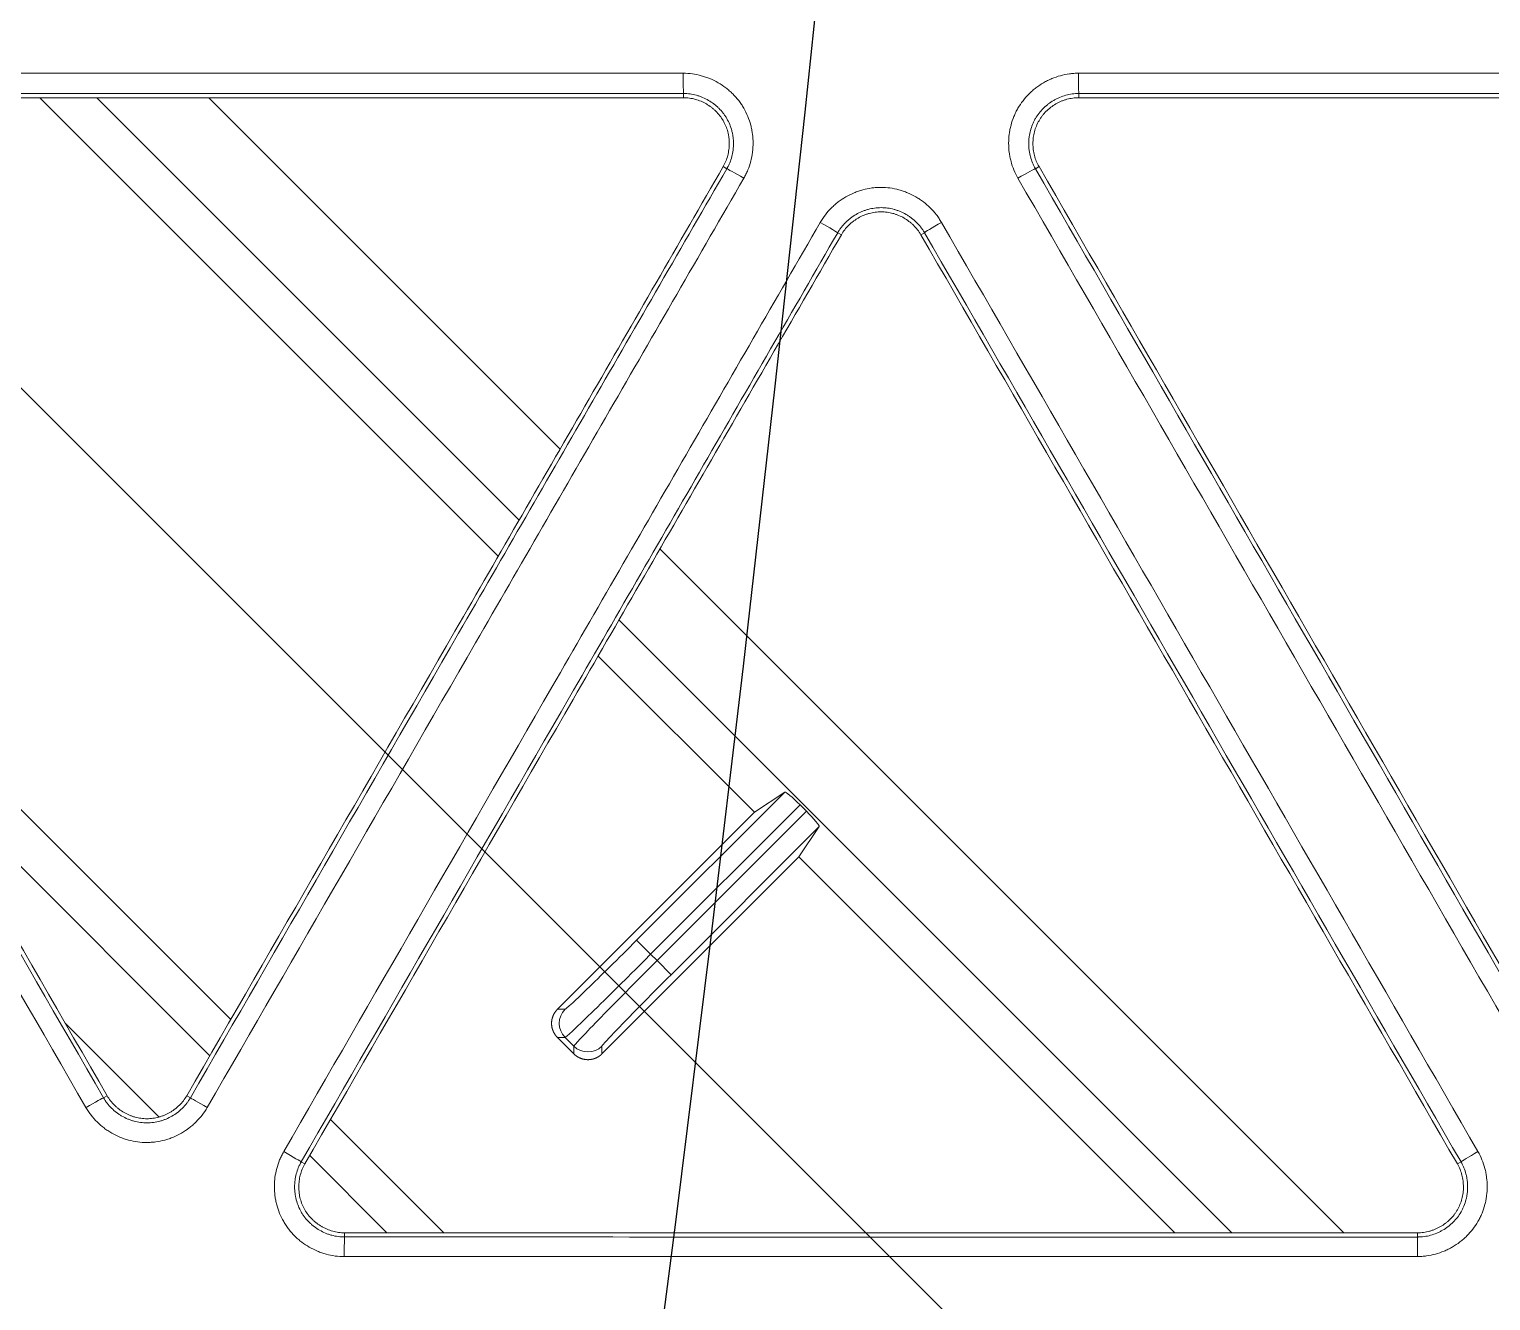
# Model space of a CAD drawing. Header units: inches. Extents: x 405346 to 489838, y -25612 to 14934.
# Drawn here: x 462651.94 to 462686.77, y 4442.66 to 4472.97 of the extents above; entities that cross this region are included whole.
import ezdxf

# ---------------------------------------------------------------- set-up
doc = ezdxf.new("R2010")
doc.units = ezdxf.units.IN
doc.header["$LTSCALE"] = 200
doc.header["$MEASUREMENT"] = 0
doc.linetypes.add('DH-HID2', pattern=[1.2, 0.8, -0.4])
doc.layers.add('FU-FURM', color=251, linetype='DH-HID2')
doc.layers.add('SS-EQ', color=2, linetype='Continuous', lineweight=20)

# ---------------------------------------------------------------- blocks, each defined once
blk = doc.blocks.new('FLLLL')
at = {"layer": 'FU-FURM'}
blk.add_arc((461394.824, 4015.047), 1330.569, 350.781096, 9.076777, dxfattribs=at)
blk = doc.blocks.new('4way무풍')
at = {"layer": 'SS-EQ'}
for p, q in [((339.635, -339.635), (-339.635, 339.635)), ((-142.544, 149.915), (-131.614, 138.985)), ((-141.185, 149.913), (-131.119, 139.847)), ((-130.14, 141.539), (-138.515, 149.913)), ((-127.2, 149.915), (-127.2, 150.014)), ((-117.778, 150.014), (-117.778, 149.915)), ((-126.165, 148.223), (-126.252, 148.273)), ((-118.725, 148.273), (-118.812, 148.223)), ((-123.436, 146.648), (-123.523, 146.697)), ((-121.454, 146.697), (-121.541, 146.648)), ((-111.459, 122.858), (-127.762, 139.16)), ((-137.991, 127.939), (-147.434, 137.381)), ((-128.738, 137.467), (-114.13, 122.858)), ((-129.235, 136.607), (-125.509, 132.881)), ((-138.489, 127.08), (-145.581, 134.172)), ((-128.317, 129.832), (-124.784, 133.364)), ((-124.784, 133.364), (-125.509, 132.881)), ((-125.509, 132.881), (-130.204, 128.186)), ((-124.421, 133.058), (-127.982, 129.497)), ((-127.83, 129.346), (-124.269, 132.907)), ((-124.269, 132.907), (-124.421, 133.058)), ((-123.963, 132.543), (-127.495, 129.011)), ((-124.447, 131.818), (-123.963, 132.543)), ((-129.142, 127.123), (-124.447, 131.818)), ((-124.447, 131.818), (-115.486, 122.857)), ((-128.317, 129.832), (-127.982, 129.497)), ((-127.982, 129.497), (-127.83, 129.346)), ((-127.83, 129.346), (-127.495, 129.011)), ((-141.933, 127.854), (-139.703, 125.623)), ((-130.204, 128.186), (-130.02, 128.186)), ((-130.204, 127.516), (-129.812, 127.123)), ((-130.02, 127.516), (-130.204, 127.516)), ((-129.812, 127.307), (-130.02, 127.516)), ((-129.812, 127.123), (-129.812, 127.307)), ((-129.142, 127.307), (-129.142, 127.123)), ((-141.021, 126.075), (-140.935, 126.125)), ((-139.039, 126.125), (-138.952, 126.075)), ((-132.909, 122.857), (-135.61, 125.558)), ((-136.31, 124.549), (-136.224, 124.499)), ((-134.267, 122.858), (-136.108, 124.699)), ((-108.754, 124.499), (-108.667, 124.549)), ((-135.276, 122.858), (-135.276, 122.758)), ((-109.701, 122.757), (-109.701, 122.858))]:
    blk.add_line(p, q, dxfattribs=at)
for centre, major_axis, ratio, start_param, end_param in [((-127.199, 150.488), (0, 0.474), 0.012379, 1.55053, 3.106471), ((-117.777, 150.488), (0, 0.474), 0.010977, 1.549208, 3.106665), ((-125.755, 147.986), (-0.41, 0.237), 0.011014, 4.733191, 6.248277), ((-119.222, 147.986), (0.41, 0.237), 0.02383, 0.034917, 1.570271), ((-123.933, 146.934), (-0.41, 0.237), 0.011124, 3.176501, 4.733087), ((-121.044, 146.934), (0.41, 0.237), 0.023619, 1.570895, 3.106676), ((-124.45, 133.029), (-0.335, 0.335), 0.087489, 4.712389, 6.265732), ((-124.298, 132.877), (-0.335, 0.335), 0.087489, 3.159046, 4.712389), ((-129.685, 127.851), (0, -0.474), 0.999695, 3.927143, 5.497635), ((-129.477, 127.642), (-0.474, 0), 0.999695, 0.78555, 2.356042), ((-141.431, 125.838), (0.41, 0.237), 0.020966, 0.034914, 1.580088), ((-138.542, 125.838), (-0.41, 0.237), 0.00307, 4.73491, 6.248279), ((-136.72, 124.786), (0.41, -0.237), 0.003238, 0.034907, 1.593182), ((-108.257, 124.786), (0.41, 0.237), 0.021921, 1.573073, 3.106678), ((-135.276, 122.284), (0, 0.474), 0.017843, 0.034912, 1.557015), ((-109.701, 122.284), (0, 0.474), 0.013467, 0.03491, 1.55356)]:
    blk.add_ellipse(centre, major_axis=major_axis, ratio=ratio, start_param=start_param, end_param=end_param, dxfattribs=at)
for points, knots in [([(-346.359, 0), (-346.359, 27.812), (-346.359, 55.623), (-346.359, 97.341), (-346.359, 111.247), (-346.359, 139.059), (-346.359, 152.964), (-346.359, 180.776), (-346.359, 194.682), (-346.359, 222.494), (-346.359, 236.4), (-346.358, 257.259), (-346.358, 264.212), (-346.359, 272.903), (-346.359, 274.641), (-346.359, 277.248), (-346.359, 278.117), (-346.358, 279.856), (-346.358, 280.725), (-346.358, 282.028), (-346.358, 282.463), (-346.358, 283.332), (-346.359, 283.767), (-346.359, 284.419), (-346.359, 284.636), (-346.359, 285.07), (-346.358, 285.288), (-346.355, 285.722), (-346.353, 285.939), (-346.345, 286.374), (-346.34, 286.591), (-346.322, 287.243), (-346.305, 287.677), (-346.262, 288.546), (-346.235, 288.98), (-346.174, 289.848), (-346.138, 290.283), (-346.078, 290.934), (-346.057, 291.151), (-346.012, 291.584), (-345.894, 292.666), (-345.748, 293.74), (-345.479, 295.449), (-345.327, 296.299), (-344.817, 298.834), (-344.407, 300.504), (-343.687, 302.982), (-343.172, 304.624), (-342.294, 307.059), (-341.638, 308.662), (-341.119, 309.858), (-340.941, 310.255), (-340.713, 310.75), (-340.668, 310.849), (-340.576, 311.047), (-340.437, 311.342), (-339.919, 312.422), (-339.029, 314.158), (-338.177, 315.659), (-336.854, 317.88), (-335.912, 319.32), (-334.41, 321.417), (-333.378, 322.795), (-331.741, 324.8), (-330.589, 326.095), (-329.702, 327.05), (-329.403, 327.366), (-329.023, 327.757), (-328.947, 327.835), (-328.795, 327.991), (-328.566, 328.224), (-327.719, 329.07), (-326.303, 330.411), (-324.35, 332.11), (-322.332, 333.721), (-320.944, 334.737), (-319.535, 335.723), (-318.819, 336.202), (-317.367, 337.129), (-315.893, 338.027), (-314.376, 338.866), (-313.222, 339.472), (-312.835, 339.671), (-312.249, 339.962), (-312.054, 340.059), (-311.662, 340.249), (-309.896, 341.094), (-308.103, 341.848), (-305.68, 342.749), (-304.055, 343.315), (-302.408, 343.812), (-299.923, 344.505), (-298.245, 344.898), (-295.697, 345.381), (-294.842, 345.525), (-293.766, 345.682), (-293.551, 345.712), (-293.119, 345.77), (-292.903, 345.798), (-292.254, 345.879), (-291.821, 345.928), (-290.523, 346.062), (-289.657, 346.132), (-288.357, 346.21), (-287.924, 346.231), (-287.057, 346.265), (-286.624, 346.277), (-285.974, 346.288), (-285.757, 346.29), (-285.323, 346.293), (-285.107, 346.293), (-284.673, 346.294), (-284.456, 346.293), (-284.023, 346.293), (-283.806, 346.293), (-283.155, 346.292), (-282.722, 346.292), (-281.855, 346.292), (-281.421, 346.292), (-280.12, 346.293), (-279.253, 346.293), (-277.519, 346.294), (-276.652, 346.294), (-274.05, 346.294), (-272.316, 346.294), (-267.113, 346.293), (-263.645, 346.293), (-256.707, 346.293), (-253.239, 346.293), (-242.833, 346.293), (-235.896, 346.294), (-222.022, 346.294), (-215.084, 346.294), (-194.273, 346.294), (-180.398, 346.294), (-152.65, 346.294), (-138.775, 346.294), (-111.027, 346.294), (-97.152, 346.294), (-69.403, 346.294), (-55.529, 346.294), (-34.718, 346.294), (-27.78, 346.294), (-13.906, 346.294), (-6.969, 346.294), (-0.032, 346.294)], [0, 0, 0, 0, 0.125, 0.125, 0.1875, 0.1875, 0.25, 0.25, 0.3125, 0.3125, 0.375, 0.375, 0.40625, 0.40625, 0.414063, 0.414063, 0.417969, 0.417969, 0.421875, 0.421875, 0.423828, 0.423828, 0.425781, 0.425781, 0.426758, 0.426758, 0.427734, 0.427734, 0.428711, 0.428711, 0.429688, 0.429688, 0.431641, 0.431641, 0.433594, 0.433594, 0.435547, 0.435547, 0.436523, 0.436523, 0.4375, 0.441406, 0.441406, 0.445313, 0.445313, 0.453125, 0.453125, 0.457031, 0.460938, 0.464844, 0.464844, 0.466797, 0.466797, 0.467285, 0.467285, 0.467773, 0.46875, 0.472656, 0.476563, 0.476563, 0.484375, 0.484375, 0.488281, 0.492188, 0.496094, 0.496094, 0.498047, 0.498047, 0.498535, 0.498535, 0.499023, 0.5, 0.503906, 0.507813, 0.511719, 0.515625, 0.515625, 0.519531, 0.519531, 0.523438, 0.527344, 0.527344, 0.529297, 0.529297, 0.530273, 0.530273, 0.53125, 0.539063, 0.539063, 0.542969, 0.546875, 0.546875, 0.554688, 0.554688, 0.558594, 0.558594, 0.55957, 0.55957, 0.560547, 0.560547, 0.5625, 0.5625, 0.566406, 0.566406, 0.568359, 0.568359, 0.570313, 0.570313, 0.571289, 0.571289, 0.572266, 0.572266, 0.573242, 0.573242, 0.574219, 0.574219, 0.576172, 0.576172, 0.578125, 0.578125, 0.582031, 0.582031, 0.585938, 0.585938, 0.59375, 0.59375, 0.609375, 0.609375, 0.625, 0.625, 0.65625, 0.65625, 0.6875, 0.6875, 0.75, 0.75, 0.8125, 0.8125, 0.875, 0.875, 0.9375, 0.9375, 0.96875, 0.96875, 1, 1, 1, 1]), ([(-0.032, 345.099), (-6.961, 345.099), (-13.891, 345.099), (-27.749, 345.099), (-34.679, 345.098), (-55.467, 345.098), (-69.326, 345.098), (-97.044, 345.097), (-110.903, 345.097), (-138.621, 345.096), (-152.479, 345.095), (-180.197, 345.093), (-194.056, 345.092), (-214.845, 345.089), (-221.774, 345.088), (-235.633, 345.086), (-242.562, 345.085), (-256.421, 345.082), (-263.351, 345.08), (-272.012, 345.079), (-273.745, 345.079), (-276.343, 345.078), (-277.21, 345.078), (-278.942, 345.077), (-279.808, 345.077), (-281.107, 345.076), (-281.54, 345.076), (-282.407, 345.076), (-282.84, 345.076), (-283.706, 345.075), (-284.139, 345.075), (-284.789, 345.074), (-285.005, 345.073), (-285.438, 345.071), (-285.655, 345.069), (-286.304, 345.059), (-286.737, 345.048), (-287.602, 345.017), (-288.034, 344.996), (-289.33, 344.921), (-290.194, 344.852), (-291.488, 344.721), (-291.92, 344.673), (-292.566, 344.593), (-292.782, 344.565), (-293.212, 344.507), (-294.286, 344.357), (-295.351, 344.179), (-297.891, 343.698), (-299.563, 343.307), (-302.038, 342.614), (-303.678, 342.117), (-305.297, 341.55), (-307.709, 340.648), (-309.296, 339.975), (-311.056, 339.137), (-311.349, 338.996), (-311.641, 338.852), (-311.836, 338.756), (-311.933, 338.707), (-312.418, 338.463), (-312.803, 338.264), (-313.95, 337.656), (-314.704, 337.235), (-316.19, 336.364), (-316.921, 335.913), (-318.363, 334.982), (-319.073, 334.501), (-320.472, 333.511), (-321.848, 332.49), (-323.849, 330.871), (-325.784, 329.163), (-327.03, 327.964), (-327.795, 327.195), (-327.947, 327.04), (-328.25, 326.729), (-328.401, 326.572), (-328.849, 326.101), (-329.144, 325.784), (-330.019, 324.826), (-331.153, 323.527), (-332.763, 321.515), (-333.776, 320.132), (-334.759, 318.728), (-335.235, 318.015), (-336.157, 316.57), (-336.603, 315.837), (-337.465, 314.349), (-338.296, 312.841), (-339.065, 311.29), (-339.481, 310.406), (-339.527, 310.307), (-339.618, 310.11), (-339.754, 309.814), (-340.065, 309.122), (-340.322, 308.526), (-340.821, 307.33), (-341.451, 305.726), (-342.288, 303.29), (-342.776, 301.647), (-343.454, 299.168), (-343.836, 297.496), (-344.302, 294.959), (-344.439, 294.108), (-344.619, 292.825), (-344.701, 292.181), (-344.786, 291.427), (-344.82, 291.103), (-344.842, 290.887), (-344.852, 290.779), (-344.946, 289.806), (-345.01, 288.941), (-345.078, 287.644), (-345.096, 287.211), (-345.116, 286.563), (-345.122, 286.346), (-345.13, 285.914), (-345.133, 285.698), (-345.138, 285.265), (-345.139, 285.049), (-345.14, 284.616), (-345.14, 284.4), (-345.141, 283.751), (-345.141, 283.319), (-345.141, 282.67), (-345.141, 282.453), (-345.141, 282.021), (-345.141, 281.805), (-345.142, 281.156), (-345.142, 280.723), (-345.142, 279.426), (-345.143, 278.561), (-345.144, 276.83), (-345.144, 275.965), (-345.145, 273.37), (-345.145, 271.64), (-345.146, 262.989), (-345.147, 256.068), (-345.152, 235.306), (-345.154, 221.464), (-345.157, 193.781), (-345.158, 179.94), (-345.16, 152.257), (-345.161, 138.415), (-345.162, 110.732), (-345.163, 69.207), (-345.164, 27.683), (-345.164, 0)], [0, 0, 0, 0, 0.03125, 0.03125, 0.0625, 0.0625, 0.125, 0.125, 0.1875, 0.1875, 0.25, 0.25, 0.3125, 0.3125, 0.34375, 0.34375, 0.375, 0.375, 0.40625, 0.40625, 0.414063, 0.414063, 0.417969, 0.417969, 0.421875, 0.421875, 0.423828, 0.423828, 0.425781, 0.425781, 0.427734, 0.427734, 0.428711, 0.428711, 0.429688, 0.429688, 0.431641, 0.431641, 0.433594, 0.433594, 0.4375, 0.4375, 0.439453, 0.439453, 0.44043, 0.44043, 0.441406, 0.445313, 0.445313, 0.453125, 0.453125, 0.457031, 0.460938, 0.460938, 0.46875, 0.46875, 0.469727, 0.470215, 0.470215, 0.470703, 0.470703, 0.472656, 0.472656, 0.476563, 0.476563, 0.480469, 0.480469, 0.484375, 0.484375, 0.488281, 0.492188, 0.496094, 0.5, 0.5, 0.500977, 0.500977, 0.501953, 0.501953, 0.503906, 0.503906, 0.507813, 0.511719, 0.515625, 0.515625, 0.519531, 0.519531, 0.523438, 0.523438, 0.527344, 0.53125, 0.53125, 0.531738, 0.531738, 0.532227, 0.533203, 0.535156, 0.535156, 0.539063, 0.542969, 0.546875, 0.546875, 0.554688, 0.554688, 0.558594, 0.558594, 0.560547, 0.561523, 0.562012, 0.562012, 0.5625, 0.5625, 0.566406, 0.566406, 0.568359, 0.568359, 0.569336, 0.569336, 0.570313, 0.570313, 0.571289, 0.571289, 0.572266, 0.572266, 0.574219, 0.574219, 0.575195, 0.575195, 0.576172, 0.576172, 0.578125, 0.578125, 0.582031, 0.582031, 0.585938, 0.585938, 0.59375, 0.59375, 0.625, 0.625, 0.6875, 0.6875, 0.75, 0.75, 0.8125, 0.8125, 0.875, 1, 1, 1, 1]), ([(-152.782, 150.496), (-148.52, 150.496), (-144.257, 150.496), (-135.731, 150.497), (-131.468, 150.497), (-127.205, 150.497)], [0, 0, 0, 0, 0.5, 0.5, 1, 1, 1, 1]), ([(-127.205, 150.497), (-127.132, 150.497), (-127.059, 150.492), (-126.916, 150.473), (-126.845, 150.459), (-126.74, 150.43), (-126.705, 150.419), (-126.653, 150.401), (-126.636, 150.395), (-126.601, 150.382), (-126.584, 150.376), (-126.5, 150.34), (-126.371, 150.276), (-126.25, 150.196), (-126.177, 150.14), (-126.162, 150.129), (-126.134, 150.106), (-126.092, 150.07), (-126.052, 150.033), (-125.975, 149.957), (-125.927, 149.903), (-125.861, 149.817), (-125.839, 149.787), (-125.799, 149.726), (-125.779, 149.695), (-125.724, 149.6), (-125.661, 149.47), (-125.615, 149.333), (-125.591, 149.245), (-125.587, 149.227), (-125.579, 149.191), (-125.575, 149.173), (-125.565, 149.119), (-125.559, 149.083), (-125.545, 148.975), (-125.54, 148.903), (-125.54, 148.794), (-125.542, 148.74), (-125.546, 148.685), (-125.55, 148.649), (-125.552, 148.63), (-125.563, 148.54), (-125.591, 148.397), (-125.637, 148.26), (-125.678, 148.159), (-125.693, 148.126), (-125.725, 148.06), (-125.743, 148.027), (-125.761, 147.995)], [0, 0, 0, 0, 0.0625, 0.0625, 0.125, 0.125, 0.15625, 0.15625, 0.171875, 0.171875, 0.1875, 0.1875, 0.25, 0.3125, 0.3125, 0.328125, 0.328125, 0.34375, 0.375, 0.375, 0.4375, 0.4375, 0.46875, 0.46875, 0.5, 0.5, 0.5625, 0.625, 0.625, 0.640625, 0.640625, 0.65625, 0.65625, 0.6875, 0.6875, 0.75, 0.75, 0.78125, 0.796875, 0.796875, 0.8125, 0.8125, 0.875, 0.9375, 0.9375, 0.96875, 0.96875, 1, 1, 1, 1]), ([(-119.227, 147.996), (-119.264, 148.06), (-119.296, 148.125), (-119.351, 148.259), (-119.374, 148.327), (-119.402, 148.433), (-119.41, 148.468), (-119.42, 148.522), (-119.424, 148.54), (-119.429, 148.576), (-119.432, 148.594), (-119.444, 148.685), (-119.453, 148.829), (-119.444, 148.974), (-119.432, 149.065), (-119.429, 149.083), (-119.424, 149.119), (-119.42, 149.137), (-119.41, 149.191), (-119.402, 149.226), (-119.374, 149.331), (-119.351, 149.4), (-119.31, 149.501), (-119.295, 149.534), (-119.263, 149.599), (-119.246, 149.632), (-119.191, 149.727), (-119.11, 149.847), (-119.014, 149.956), (-118.949, 150.02), (-118.936, 150.033), (-118.909, 150.058), (-118.896, 150.07), (-118.854, 150.106), (-118.826, 150.129), (-118.739, 150.195), (-118.679, 150.235), (-118.585, 150.29), (-118.537, 150.316), (-118.487, 150.339), (-118.454, 150.354), (-118.437, 150.362), (-118.353, 150.397), (-118.215, 150.444), (-118.074, 150.473), (-117.966, 150.488), (-117.929, 150.492), (-117.856, 150.497), (-117.819, 150.498), (-117.783, 150.498)], [0, 0, 0, 0, 0.0625, 0.0625, 0.125, 0.125, 0.15625, 0.15625, 0.171875, 0.171875, 0.1875, 0.1875, 0.25, 0.3125, 0.3125, 0.328125, 0.328125, 0.34375, 0.34375, 0.375, 0.375, 0.4375, 0.4375, 0.46875, 0.46875, 0.5, 0.5, 0.5625, 0.625, 0.625, 0.640625, 0.640625, 0.65625, 0.65625, 0.6875, 0.6875, 0.75, 0.75, 0.78125, 0.796875, 0.796875, 0.8125, 0.8125, 0.875, 0.9375, 0.9375, 0.96875, 0.96875, 1, 1, 1, 1]), ([(-127.2, 149.915), (-131.462, 149.915), (-135.725, 149.915), (-144.25, 149.915), (-148.512, 149.915), (-152.774, 149.915)], [0, 0, 0, 0, 0.5, 0.5, 1, 1, 1, 1]), ([(-126.165, 148.223), (-126.163, 148.226), (-126.162, 148.229), (-126.159, 148.234), (-126.154, 148.243), (-126.149, 148.252), (-126.14, 148.269), (-126.134, 148.281), (-126.117, 148.316), (-126.106, 148.34), (-126.076, 148.412), (-126.044, 148.511), (-126.024, 148.613), (-126.016, 148.678), (-126.015, 148.691), (-126.012, 148.717), (-126.011, 148.73), (-126.009, 148.769), (-126.008, 148.795), (-126.008, 148.873), (-126.011, 148.925), (-126.021, 149.002), (-126.025, 149.028), (-126.035, 149.079), (-126.041, 149.105), (-126.061, 149.18), (-126.077, 149.23), (-126.116, 149.325), (-126.139, 149.372), (-126.178, 149.44), (-126.192, 149.462), (-126.222, 149.506), (-126.237, 149.527), (-126.285, 149.588), (-126.319, 149.627), (-126.374, 149.682), (-126.403, 149.708), (-126.433, 149.733), (-126.453, 149.75), (-126.464, 149.758), (-126.516, 149.798), (-126.602, 149.855), (-126.695, 149.901), (-126.767, 149.932), (-126.792, 149.941), (-126.841, 149.958), (-126.866, 149.966), (-126.942, 149.986), (-126.992, 149.997), (-127.069, 150.007), (-127.108, 150.011), (-127.154, 150.013), (-127.177, 150.014), (-127.186, 150.014), (-127.193, 150.014), (-127.196, 150.014), (-127.2, 150.014)], [0, 0, 0, 0, 0.003906, 0.003906, 0.007813, 0.015625, 0.015625, 0.03125, 0.03125, 0.0625, 0.0625, 0.125, 0.1875, 0.1875, 0.203125, 0.203125, 0.21875, 0.21875, 0.25, 0.25, 0.3125, 0.3125, 0.34375, 0.34375, 0.375, 0.375, 0.4375, 0.4375, 0.5, 0.5, 0.53125, 0.53125, 0.5625, 0.5625, 0.625, 0.625, 0.65625, 0.671875, 0.671875, 0.6875, 0.6875, 0.75, 0.8125, 0.8125, 0.84375, 0.84375, 0.875, 0.875, 0.9375, 0.9375, 0.96875, 0.984375, 0.992187, 0.996094, 0.996094, 1, 1, 1, 1]), ([(-127.2, 149.915), (-127.152, 149.915), (-127.103, 149.911), (-127.009, 149.898), (-126.916, 149.879), (-126.826, 149.848), (-126.77, 149.825), (-126.759, 149.82), (-126.738, 149.81), (-126.705, 149.795), (-126.674, 149.778), (-126.612, 149.742), (-126.572, 149.716), (-126.515, 149.672), (-126.497, 149.657), (-126.461, 149.626), (-126.443, 149.61), (-126.392, 149.559), (-126.329, 149.488), (-126.276, 149.409), (-126.24, 149.347), (-126.229, 149.325), (-126.208, 149.282), (-126.198, 149.261), (-126.171, 149.195), (-126.156, 149.15), (-126.138, 149.081), (-126.13, 149.046), (-126.124, 149.01), (-126.12, 148.987), (-126.118, 148.975), (-126.111, 148.915), (-126.105, 148.82), (-126.111, 148.725), (-126.12, 148.654), (-126.124, 148.63), (-126.133, 148.583), (-126.138, 148.56), (-126.156, 148.491), (-126.171, 148.446), (-126.207, 148.358), (-126.228, 148.315), (-126.252, 148.273)], [0, 0, 0, 0, 0.0625, 0.0625, 0.125, 0.1875, 0.1875, 0.203125, 0.203125, 0.21875, 0.25, 0.25, 0.3125, 0.3125, 0.34375, 0.34375, 0.375, 0.375, 0.4375, 0.5, 0.5, 0.53125, 0.53125, 0.5625, 0.5625, 0.625, 0.625, 0.65625, 0.671875, 0.671875, 0.6875, 0.6875, 0.75, 0.8125, 0.8125, 0.84375, 0.84375, 0.875, 0.875, 0.9375, 0.9375, 1, 1, 1, 1]), ([(-117.778, 150.014), (-117.781, 150.014), (-117.784, 150.014), (-117.791, 150.014), (-117.801, 150.014), (-117.81, 150.014), (-117.83, 150.013), (-117.843, 150.012), (-117.883, 150.01), (-117.909, 150.007), (-117.986, 149.996), (-118.087, 149.975), (-118.186, 149.941), (-118.246, 149.916), (-118.258, 149.911), (-118.282, 149.9), (-118.317, 149.883), (-118.352, 149.864), (-118.419, 149.825), (-118.462, 149.797), (-118.524, 149.749), (-118.544, 149.733), (-118.584, 149.699), (-118.603, 149.681), (-118.659, 149.626), (-118.693, 149.587), (-118.757, 149.505), (-118.786, 149.462), (-118.825, 149.394), (-118.837, 149.371), (-118.86, 149.324), (-118.871, 149.3), (-118.9, 149.228), (-118.917, 149.179), (-118.936, 149.104), (-118.945, 149.066), (-118.952, 149.027), (-118.956, 149.001), (-118.958, 148.988), (-118.966, 148.923), (-118.973, 148.82), (-118.966, 148.716), (-118.956, 148.639), (-118.952, 148.613), (-118.942, 148.561), (-118.936, 148.536), (-118.917, 148.46), (-118.9, 148.411), (-118.871, 148.339), (-118.855, 148.304), (-118.834, 148.263), (-118.823, 148.243), (-118.818, 148.235), (-118.815, 148.229), (-118.813, 148.226), (-118.812, 148.223)], [0, 0, 0, 0, 0.003906, 0.003906, 0.007813, 0.015625, 0.015625, 0.03125, 0.03125, 0.0625, 0.0625, 0.125, 0.1875, 0.1875, 0.203125, 0.203125, 0.21875, 0.25, 0.25, 0.3125, 0.3125, 0.34375, 0.34375, 0.375, 0.375, 0.4375, 0.4375, 0.5, 0.5, 0.53125, 0.53125, 0.5625, 0.5625, 0.625, 0.625, 0.65625, 0.671875, 0.671875, 0.6875, 0.6875, 0.75, 0.8125, 0.8125, 0.84375, 0.84375, 0.875, 0.875, 0.9375, 0.9375, 0.96875, 0.984375, 0.992187, 0.996094, 0.996094, 1, 1, 1, 1]), ([(-118.725, 148.273), (-118.75, 148.315), (-118.771, 148.358), (-118.807, 148.447), (-118.837, 148.537), (-118.855, 148.63), (-118.864, 148.702), (-118.866, 148.725), (-118.869, 148.773), (-118.87, 148.797), (-118.87, 148.868), (-118.867, 148.916), (-118.858, 148.987), (-118.854, 149.01), (-118.845, 149.057), (-118.84, 149.081), (-118.821, 149.15), (-118.791, 149.24), (-118.749, 149.326), (-118.713, 149.388), (-118.701, 149.409), (-118.674, 149.448), (-118.66, 149.468), (-118.616, 149.524), (-118.585, 149.56), (-118.534, 149.61), (-118.508, 149.634), (-118.48, 149.657), (-118.462, 149.672), (-118.452, 149.68), (-118.404, 149.716), (-118.325, 149.769), (-118.24, 149.811), (-118.174, 149.839), (-118.151, 149.847), (-118.106, 149.863), (-118.083, 149.87), (-118.014, 149.889), (-117.968, 149.898), (-117.873, 149.911), (-117.826, 149.915), (-117.778, 149.915)], [0, 0, 0, 0, 0.0625, 0.0625, 0.125, 0.1875, 0.1875, 0.21875, 0.21875, 0.25, 0.25, 0.3125, 0.3125, 0.34375, 0.34375, 0.375, 0.375, 0.4375, 0.5, 0.5, 0.53125, 0.53125, 0.5625, 0.5625, 0.625, 0.625, 0.65625, 0.671875, 0.671875, 0.6875, 0.6875, 0.75, 0.8125, 0.8125, 0.84375, 0.84375, 0.875, 0.875, 0.9375, 0.9375, 1, 1, 1, 1]), ([(-139.039, 126.125), (-136.908, 129.816), (-134.777, 133.508), (-131.58, 139.045), (-130.514, 140.891), (-128.383, 144.582), (-127.318, 146.428), (-126.252, 148.273)], [0, 0, 0, 0, 0.5, 0.5, 0.75, 0.75, 1, 1, 1, 1]), ([(-138.952, 126.075), (-136.821, 129.766), (-134.69, 133.458), (-131.493, 138.995), (-130.427, 140.84), (-128.296, 144.532), (-127.231, 146.377), (-126.165, 148.223)], [0, 0, 0, 0, 0.5, 0.5, 0.75, 0.75, 1, 1, 1, 1]), ([(-125.761, 147.995), (-126.827, 146.15), (-127.893, 144.304), (-130.024, 140.612), (-131.09, 138.766), (-134.287, 133.228), (-136.419, 129.536), (-138.551, 125.844)], [0, 0, 0, 0, 0.25, 0.25, 0.5, 0.5, 1, 1, 1, 1]), ([(-123.939, 146.943), (-123.902, 147.007), (-123.861, 147.067), (-123.773, 147.182), (-123.725, 147.236), (-123.648, 147.313), (-123.621, 147.338), (-123.579, 147.374), (-123.565, 147.386), (-123.537, 147.409), (-123.523, 147.42), (-123.45, 147.475), (-123.33, 147.556), (-123.199, 147.62), (-123.115, 147.656), (-123.098, 147.662), (-123.064, 147.675), (-123.047, 147.682), (-122.995, 147.699), (-122.96, 147.71), (-122.855, 147.738), (-122.784, 147.753), (-122.677, 147.768), (-122.64, 147.771), (-122.568, 147.776), (-122.531, 147.777), (-122.421, 147.777), (-122.277, 147.768), (-122.134, 147.739), (-122.047, 147.715), (-122.029, 147.71), (-121.994, 147.699), (-121.976, 147.693), (-121.925, 147.676), (-121.891, 147.663), (-121.79, 147.621), (-121.725, 147.588), (-121.631, 147.534), (-121.585, 147.505), (-121.539, 147.474), (-121.51, 147.453), (-121.495, 147.442), (-121.422, 147.387), (-121.313, 147.291), (-121.217, 147.183), (-121.15, 147.097), (-121.128, 147.067), (-121.088, 147.007), (-121.068, 146.975), (-121.05, 146.944)], [0, 0, 0, 0, 0.0625, 0.0625, 0.125, 0.125, 0.15625, 0.15625, 0.171875, 0.171875, 0.1875, 0.1875, 0.25, 0.3125, 0.3125, 0.328125, 0.328125, 0.34375, 0.34375, 0.375, 0.375, 0.4375, 0.4375, 0.46875, 0.46875, 0.5, 0.5, 0.5625, 0.625, 0.625, 0.640625, 0.640625, 0.65625, 0.65625, 0.6875, 0.6875, 0.75, 0.75, 0.78125, 0.796875, 0.796875, 0.8125, 0.8125, 0.875, 0.9375, 0.9375, 0.96875, 0.96875, 1, 1, 1, 1]), ([(-121.454, 146.697), (-121.456, 146.7), (-121.458, 146.703), (-121.461, 146.709), (-121.466, 146.717), (-121.471, 146.726), (-121.482, 146.742), (-121.489, 146.753), (-121.511, 146.786), (-121.526, 146.807), (-121.574, 146.869), (-121.643, 146.946), (-121.721, 147.014), (-121.773, 147.054), (-121.784, 147.062), (-121.805, 147.077), (-121.838, 147.099), (-121.871, 147.119), (-121.938, 147.158), (-121.985, 147.181), (-122.057, 147.211), (-122.081, 147.221), (-122.13, 147.238), (-122.156, 147.246), (-122.231, 147.266), (-122.282, 147.277), (-122.384, 147.291), (-122.436, 147.294), (-122.515, 147.294), (-122.541, 147.293), (-122.593, 147.29), (-122.619, 147.287), (-122.696, 147.277), (-122.747, 147.266), (-122.822, 147.246), (-122.859, 147.234), (-122.896, 147.221), (-122.92, 147.211), (-122.933, 147.207), (-122.993, 147.181), (-123.086, 147.135), (-123.173, 147.078), (-123.235, 147.03), (-123.255, 147.014), (-123.295, 146.979), (-123.314, 146.962), (-123.369, 146.907), (-123.404, 146.868), (-123.451, 146.806), (-123.474, 146.775), (-123.499, 146.737), (-123.511, 146.717), (-123.516, 146.709), (-123.519, 146.703), (-123.521, 146.7), (-123.523, 146.697)], [0, 0, 0, 0, 0.003906, 0.003906, 0.007812, 0.015625, 0.015625, 0.03125, 0.03125, 0.0625, 0.0625, 0.125, 0.1875, 0.1875, 0.203125, 0.203125, 0.21875, 0.25, 0.25, 0.3125, 0.3125, 0.34375, 0.34375, 0.375, 0.375, 0.4375, 0.4375, 0.5, 0.5, 0.53125, 0.53125, 0.5625, 0.5625, 0.625, 0.625, 0.65625, 0.671875, 0.671875, 0.6875, 0.6875, 0.75, 0.8125, 0.8125, 0.84375, 0.84375, 0.875, 0.875, 0.9375, 0.9375, 0.96875, 0.984375, 0.992188, 0.996094, 0.996094, 1, 1, 1, 1]), ([(-123.436, 146.648), (-123.412, 146.689), (-123.385, 146.729), (-123.327, 146.805), (-123.264, 146.876), (-123.192, 146.938), (-123.144, 146.975), (-123.134, 146.982), (-123.115, 146.996), (-123.085, 147.016), (-123.055, 147.035), (-122.993, 147.07), (-122.95, 147.092), (-122.884, 147.119), (-122.862, 147.128), (-122.817, 147.143), (-122.794, 147.15), (-122.725, 147.169), (-122.631, 147.188), (-122.536, 147.195), (-122.465, 147.195), (-122.44, 147.194), (-122.393, 147.191), (-122.369, 147.188), (-122.298, 147.178), (-122.252, 147.169), (-122.183, 147.15), (-122.149, 147.139), (-122.115, 147.127), (-122.093, 147.119), (-122.082, 147.114), (-122.026, 147.091), (-121.941, 147.049), (-121.862, 146.996), (-121.805, 146.953), (-121.786, 146.937), (-121.75, 146.906), (-121.732, 146.89), (-121.681, 146.839), (-121.65, 146.804), (-121.592, 146.729), (-121.565, 146.689), (-121.541, 146.648)], [0, 0, 0, 0, 0.0625, 0.0625, 0.125, 0.1875, 0.1875, 0.203125, 0.203125, 0.21875, 0.25, 0.25, 0.3125, 0.3125, 0.34375, 0.34375, 0.375, 0.375, 0.4375, 0.5, 0.5, 0.53125, 0.53125, 0.5625, 0.5625, 0.625, 0.625, 0.65625, 0.671875, 0.671875, 0.6875, 0.6875, 0.75, 0.8125, 0.8125, 0.84375, 0.84375, 0.875, 0.875, 0.9375, 0.9375, 1, 1, 1, 1]), ([(-136.728, 124.792), (-134.597, 128.484), (-132.465, 132.176), (-129.268, 137.714), (-128.202, 139.56), (-126.07, 143.252), (-125.004, 145.098), (-123.939, 146.943)], [0, 0, 0, 0, 0.5, 0.5, 0.75, 0.75, 1, 1, 1, 1]), ([(-123.523, 146.697), (-124.588, 144.852), (-125.654, 143.006), (-127.785, 139.315), (-128.851, 137.469), (-132.047, 131.932), (-134.179, 128.24), (-136.31, 124.549)], [0, 0, 0, 0, 0.25, 0.25, 0.5, 0.5, 1, 1, 1, 1]), ([(-123.436, 146.648), (-124.502, 144.802), (-125.568, 142.956), (-127.699, 139.265), (-128.764, 137.419), (-131.961, 131.882), (-134.093, 128.191), (-136.224, 124.499)], [0, 0, 0, 0, 0.25, 0.25, 0.5, 0.5, 1, 1, 1, 1]), ([(-130.02, 128.186), (-130.013, 128.186), (-129.913, 128.271), (-129.529, 128.636), (-128.969, 129.183), (-128.533, 129.615), (-128.317, 129.832)], [0, 0, 0, 0, 0.250001, 0.500001, 0.750001, 1, 1, 1, 1]), ([(-130.02, 127.516), (-130.012, 127.516), (-129.893, 127.62), (-129.435, 128.06), (-128.764, 128.718), (-128.242, 129.237), (-127.982, 129.497)], [0, 0, 0, 0, 0.250001, 0.500001, 0.750001, 1, 1, 1, 1]), ([(-127.83, 129.346), (-128.09, 129.085), (-128.61, 128.563), (-129.267, 127.893), (-129.707, 127.434), (-129.811, 127.315), (-129.812, 127.307)], [0, 0, 0, 0, 0.249999, 0.499999, 0.749999, 1, 1, 1, 1]), ([(-127.495, 129.011), (-127.712, 128.794), (-128.144, 128.358), (-128.692, 127.799), (-129.056, 127.415), (-129.142, 127.314), (-129.142, 127.307)], [0, 0, 0, 0, 0.249999, 0.499999, 0.749999, 1, 1, 1, 1]), ([(-130.204, 128.186), (-130.206, 128.183), (-130.211, 128.179), (-130.218, 128.171), (-130.225, 128.164), (-130.231, 128.157), (-130.237, 128.149), (-130.244, 128.141), (-130.25, 128.133), (-130.255, 128.125), (-130.261, 128.117), (-130.267, 128.109), (-130.272, 128.1), (-130.277, 128.092), (-130.282, 128.083), (-130.287, 128.075), (-130.291, 128.066), (-130.296, 128.057), (-130.3, 128.048), (-130.304, 128.039), (-130.308, 128.03), (-130.311, 128.02), (-130.315, 128.011), (-130.318, 128.002), (-130.321, 127.992), (-130.324, 127.983), (-130.327, 127.973), (-130.329, 127.964), (-130.332, 127.954), (-130.334, 127.944), (-130.335, 127.935), (-130.337, 127.925), (-130.339, 127.915), (-130.34, 127.905), (-130.341, 127.895), (-130.342, 127.885), (-130.342, 127.875), (-130.343, 127.866), (-130.343, 127.856), (-130.343, 127.846), (-130.343, 127.836), (-130.342, 127.826), (-130.342, 127.816), (-130.341, 127.806), (-130.34, 127.796), (-130.339, 127.786), (-130.337, 127.777), (-130.335, 127.767), (-130.334, 127.757), (-130.332, 127.747), (-130.329, 127.738), (-130.327, 127.728), (-130.324, 127.719), (-130.321, 127.709), (-130.318, 127.7), (-130.315, 127.69), (-130.311, 127.681), (-130.308, 127.672), (-130.304, 127.663), (-130.3, 127.653), (-130.296, 127.644), (-130.291, 127.636), (-130.287, 127.627), (-130.282, 127.618), (-130.277, 127.61), (-130.272, 127.601), (-130.267, 127.593), (-130.261, 127.584), (-130.255, 127.576), (-130.25, 127.568), (-130.244, 127.56), (-130.237, 127.553), (-130.231, 127.545), (-130.225, 127.537), (-130.218, 127.53), (-130.211, 127.523), (-130.206, 127.518), (-130.204, 127.516)], [0, 0, 0, 0, 0.013334, 0.026668, 0.040002, 0.053336, 0.06667, 0.080003, 0.093337, 0.106671, 0.120004, 0.133338, 0.146671, 0.160004, 0.173337, 0.186671, 0.200004, 0.213337, 0.22667, 0.240003, 0.253336, 0.266668, 0.280001, 0.293334, 0.306667, 0.32, 0.333332, 0.346665, 0.359998, 0.37333, 0.386663, 0.399996, 0.413328, 0.426661, 0.439994, 0.453326, 0.466659, 0.479991, 0.493324, 0.506657, 0.519989, 0.533322, 0.546655, 0.559988, 0.57332, 0.586653, 0.599986, 0.613319, 0.626652, 0.639985, 0.653318, 0.666651, 0.679984, 0.693317, 0.70665, 0.719983, 0.733317, 0.74665, 0.759983, 0.773317, 0.78665, 0.799984, 0.813318, 0.826652, 0.839986, 0.85332, 0.866654, 0.879988, 0.893322, 0.906656, 0.919991, 0.933325, 0.94666, 0.959995, 0.97333, 0.986665, 1, 1, 1, 1]), ([(-129.812, 127.123), (-129.809, 127.121), (-129.805, 127.116), (-129.797, 127.109), (-129.79, 127.103), (-129.782, 127.096), (-129.775, 127.09), (-129.767, 127.084), (-129.759, 127.078), (-129.751, 127.072), (-129.743, 127.066), (-129.735, 127.061), (-129.726, 127.055), (-129.718, 127.05), (-129.709, 127.045), (-129.7, 127.041), (-129.692, 127.036), (-129.683, 127.032), (-129.674, 127.027), (-129.665, 127.023), (-129.656, 127.019), (-129.646, 127.016), (-129.637, 127.012), (-129.628, 127.009), (-129.618, 127.006), (-129.609, 127.003), (-129.599, 127), (-129.59, 126.998), (-129.58, 126.996), (-129.57, 126.994), (-129.56, 126.992), (-129.551, 126.99), (-129.541, 126.989), (-129.531, 126.987), (-129.521, 126.986), (-129.511, 126.986), (-129.501, 126.985), (-129.491, 126.985), (-129.482, 126.984), (-129.472, 126.984), (-129.462, 126.985), (-129.452, 126.985), (-129.442, 126.986), (-129.432, 126.986), (-129.422, 126.987), (-129.412, 126.989), (-129.402, 126.99), (-129.393, 126.992), (-129.383, 126.994), (-129.373, 126.996), (-129.364, 126.998), (-129.354, 127), (-129.344, 127.003), (-129.335, 127.006), (-129.325, 127.009), (-129.316, 127.012), (-129.307, 127.016), (-129.298, 127.019), (-129.288, 127.023), (-129.279, 127.027), (-129.27, 127.032), (-129.261, 127.036), (-129.253, 127.041), (-129.244, 127.045), (-129.235, 127.05), (-129.227, 127.055), (-129.219, 127.061), (-129.21, 127.066), (-129.202, 127.072), (-129.194, 127.078), (-129.186, 127.084), (-129.178, 127.09), (-129.171, 127.096), (-129.163, 127.103), (-129.156, 127.109), (-129.149, 127.116), (-129.144, 127.121), (-129.142, 127.123)], [0, 0, 0, 0, 0.013335, 0.02667, 0.040005, 0.05334, 0.066675, 0.080009, 0.093344, 0.106678, 0.120012, 0.133346, 0.14668, 0.160014, 0.173348, 0.186682, 0.200016, 0.21335, 0.226683, 0.240017, 0.25335, 0.266683, 0.280017, 0.29335, 0.306683, 0.320016, 0.333349, 0.346682, 0.360015, 0.373348, 0.386681, 0.400014, 0.413347, 0.42668, 0.440012, 0.453345, 0.466678, 0.480011, 0.493343, 0.506676, 0.520009, 0.533341, 0.546674, 0.560006, 0.573339, 0.586672, 0.600004, 0.613337, 0.62667, 0.640002, 0.653335, 0.666668, 0.68, 0.693333, 0.706666, 0.719999, 0.733332, 0.746664, 0.759997, 0.77333, 0.786663, 0.799996, 0.81333, 0.826663, 0.839996, 0.853329, 0.866663, 0.879996, 0.893329, 0.906663, 0.919997, 0.93333, 0.946664, 0.959998, 0.973332, 0.986666, 1, 1, 1, 1]), ([(-139.039, 126.125), (-139.063, 126.083), (-139.09, 126.043), (-139.149, 125.968), (-139.212, 125.897), (-139.284, 125.834), (-139.332, 125.798), (-139.341, 125.791), (-139.361, 125.777), (-139.39, 125.756), (-139.421, 125.738), (-139.483, 125.702), (-139.525, 125.681), (-139.591, 125.653), (-139.614, 125.645), (-139.659, 125.629), (-139.682, 125.622), (-139.751, 125.603), (-139.844, 125.584), (-139.939, 125.578), (-140.011, 125.578), (-140.035, 125.578), (-140.083, 125.582), (-140.107, 125.584), (-140.177, 125.594), (-140.224, 125.603), (-140.293, 125.622), (-140.327, 125.633), (-140.36, 125.645), (-140.383, 125.654), (-140.394, 125.658), (-140.449, 125.681), (-140.535, 125.724), (-140.614, 125.776), (-140.671, 125.82), (-140.69, 125.835), (-140.726, 125.866), (-140.743, 125.883), (-140.794, 125.933), (-140.826, 125.968), (-140.884, 126.043), (-140.911, 126.083), (-140.935, 126.125)], [0, 0, 0, 0, 0.0625, 0.0625, 0.125, 0.1875, 0.1875, 0.203125, 0.203125, 0.21875, 0.25, 0.25, 0.3125, 0.3125, 0.34375, 0.34375, 0.375, 0.375, 0.4375, 0.5, 0.5, 0.53125, 0.53125, 0.5625, 0.5625, 0.625, 0.625, 0.65625, 0.671875, 0.671875, 0.6875, 0.6875, 0.75, 0.8125, 0.8125, 0.84375, 0.84375, 0.875, 0.875, 0.9375, 0.9375, 1, 1, 1, 1]), ([(-138.551, 125.844), (-138.588, 125.781), (-138.628, 125.72), (-138.717, 125.606), (-138.765, 125.552), (-138.842, 125.475), (-138.869, 125.45), (-138.91, 125.414), (-138.924, 125.402), (-138.953, 125.379), (-138.967, 125.368), (-139.039, 125.312), (-139.16, 125.232), (-139.29, 125.167), (-139.375, 125.132), (-139.392, 125.125), (-139.426, 125.112), (-139.443, 125.106), (-139.495, 125.088), (-139.529, 125.078), (-139.634, 125.049), (-139.705, 125.035), (-139.813, 125.02), (-139.849, 125.017), (-139.922, 125.012), (-139.959, 125.01), (-140.068, 125.01), (-140.213, 125.02), (-140.355, 125.049), (-140.443, 125.073), (-140.461, 125.078), (-140.496, 125.089), (-140.513, 125.094), (-140.565, 125.112), (-140.599, 125.125), (-140.699, 125.167), (-140.764, 125.199), (-140.859, 125.254), (-140.905, 125.282), (-140.95, 125.313), (-140.98, 125.335), (-140.995, 125.345), (-141.067, 125.401), (-141.177, 125.496), (-141.273, 125.605), (-141.34, 125.691), (-141.361, 125.72), (-141.402, 125.781), (-141.421, 125.812), (-141.44, 125.844)], [0, 0, 0, 0, 0.0625, 0.0625, 0.125, 0.125, 0.15625, 0.15625, 0.171875, 0.171875, 0.1875, 0.1875, 0.25, 0.3125, 0.3125, 0.328125, 0.328125, 0.34375, 0.34375, 0.375, 0.375, 0.4375, 0.4375, 0.46875, 0.46875, 0.5, 0.5, 0.5625, 0.625, 0.625, 0.640625, 0.640625, 0.65625, 0.65625, 0.6875, 0.6875, 0.75, 0.75, 0.78125, 0.796875, 0.796875, 0.8125, 0.8125, 0.875, 0.9375, 0.9375, 0.96875, 0.96875, 1, 1, 1, 1]), ([(-141.021, 126.075), (-141.019, 126.072), (-141.018, 126.069), (-141.014, 126.064), (-141.009, 126.055), (-141.004, 126.047), (-140.994, 126.03), (-140.987, 126.019), (-140.965, 125.986), (-140.949, 125.965), (-140.902, 125.903), (-140.833, 125.826), (-140.754, 125.758), (-140.702, 125.718), (-140.691, 125.71), (-140.67, 125.695), (-140.638, 125.673), (-140.605, 125.652), (-140.537, 125.614), (-140.491, 125.591), (-140.419, 125.56), (-140.395, 125.551), (-140.345, 125.534), (-140.32, 125.526), (-140.244, 125.506), (-140.194, 125.495), (-140.091, 125.481), (-140.039, 125.477), (-139.961, 125.477), (-139.934, 125.478), (-139.882, 125.482), (-139.856, 125.485), (-139.779, 125.495), (-139.729, 125.506), (-139.653, 125.526), (-139.616, 125.538), (-139.579, 125.551), (-139.555, 125.56), (-139.543, 125.565), (-139.482, 125.59), (-139.389, 125.637), (-139.303, 125.694), (-139.24, 125.741), (-139.22, 125.758), (-139.18, 125.792), (-139.161, 125.81), (-139.106, 125.865), (-139.071, 125.904), (-139.024, 125.965), (-139.001, 125.997), (-138.976, 126.035), (-138.964, 126.055), (-138.959, 126.063), (-138.956, 126.069), (-138.954, 126.072), (-138.952, 126.075)], [0, 0, 0, 0, 0.003906, 0.003906, 0.007812, 0.015625, 0.015625, 0.03125, 0.03125, 0.0625, 0.0625, 0.125, 0.1875, 0.1875, 0.203125, 0.203125, 0.21875, 0.25, 0.25, 0.3125, 0.3125, 0.34375, 0.34375, 0.375, 0.375, 0.4375, 0.4375, 0.5, 0.5, 0.53125, 0.53125, 0.5625, 0.5625, 0.625, 0.625, 0.65625, 0.671875, 0.671875, 0.6875, 0.6875, 0.75, 0.8125, 0.8125, 0.84375, 0.84375, 0.875, 0.875, 0.9375, 0.9375, 0.96875, 0.984375, 0.992188, 0.996094, 0.996094, 1, 1, 1, 1]), ([(-135.284, 122.291), (-135.358, 122.291), (-135.43, 122.295), (-135.574, 122.315), (-135.645, 122.329), (-135.75, 122.358), (-135.785, 122.368), (-135.837, 122.386), (-135.854, 122.393), (-135.888, 122.406), (-135.905, 122.412), (-135.989, 122.447), (-136.119, 122.512), (-136.24, 122.592), (-136.313, 122.648), (-136.327, 122.659), (-136.355, 122.682), (-136.397, 122.717), (-136.437, 122.754), (-136.514, 122.831), (-136.562, 122.885), (-136.629, 122.971), (-136.65, 123.001), (-136.691, 123.061), (-136.71, 123.092), (-136.765, 123.187), (-136.829, 123.318), (-136.875, 123.455), (-136.898, 123.543), (-136.902, 123.561), (-136.911, 123.597), (-136.914, 123.615), (-136.925, 123.668), (-136.931, 123.704), (-136.945, 123.812), (-136.949, 123.885), (-136.949, 123.994), (-136.948, 124.048), (-136.943, 124.103), (-136.94, 124.139), (-136.938, 124.157), (-136.926, 124.248), (-136.898, 124.391), (-136.853, 124.528), (-136.811, 124.629), (-136.796, 124.662), (-136.764, 124.728), (-136.747, 124.76), (-136.728, 124.792)], [0, 0, 0, 0, 0.0625, 0.0625, 0.125, 0.125, 0.15625, 0.15625, 0.171875, 0.171875, 0.1875, 0.1875, 0.25, 0.3125, 0.3125, 0.328125, 0.328125, 0.34375, 0.375, 0.375, 0.4375, 0.4375, 0.46875, 0.46875, 0.5, 0.5, 0.5625, 0.625, 0.625, 0.640625, 0.640625, 0.65625, 0.65625, 0.6875, 0.6875, 0.75, 0.75, 0.78125, 0.796875, 0.796875, 0.8125, 0.8125, 0.875, 0.9375, 0.9375, 0.96875, 0.96875, 1, 1, 1, 1]), ([(-108.263, 124.794), (-108.226, 124.73), (-108.194, 124.665), (-108.139, 124.531), (-108.116, 124.463), (-108.088, 124.357), (-108.08, 124.322), (-108.07, 124.268), (-108.066, 124.25), (-108.061, 124.214), (-108.058, 124.195), (-108.046, 124.105), (-108.037, 123.961), (-108.046, 123.816), (-108.058, 123.725), (-108.061, 123.707), (-108.066, 123.671), (-108.07, 123.653), (-108.08, 123.599), (-108.088, 123.564), (-108.116, 123.458), (-108.139, 123.39), (-108.18, 123.289), (-108.195, 123.256), (-108.227, 123.191), (-108.244, 123.158), (-108.299, 123.063), (-108.38, 122.943), (-108.476, 122.834), (-108.541, 122.77), (-108.554, 122.757), (-108.581, 122.732), (-108.595, 122.72), (-108.636, 122.684), (-108.664, 122.661), (-108.751, 122.595), (-108.811, 122.555), (-108.905, 122.5), (-108.953, 122.474), (-109.003, 122.451), (-109.036, 122.436), (-109.053, 122.428), (-109.137, 122.393), (-109.275, 122.346), (-109.416, 122.317), (-109.524, 122.302), (-109.561, 122.298), (-109.634, 122.293), (-109.671, 122.292), (-109.707, 122.292)], [0, 0, 0, 0, 0.0625, 0.0625, 0.125, 0.125, 0.15625, 0.15625, 0.171875, 0.171875, 0.1875, 0.1875, 0.25, 0.3125, 0.3125, 0.328125, 0.328125, 0.34375, 0.34375, 0.375, 0.375, 0.4375, 0.4375, 0.46875, 0.46875, 0.5, 0.5, 0.5625, 0.625, 0.625, 0.640625, 0.640625, 0.65625, 0.65625, 0.6875, 0.6875, 0.75, 0.75, 0.78125, 0.796875, 0.796875, 0.8125, 0.8125, 0.875, 0.9375, 0.9375, 0.96875, 0.96875, 1, 1, 1, 1]), ([(-136.31, 124.549), (-136.312, 124.546), (-136.313, 124.543), (-136.316, 124.538), (-136.321, 124.529), (-136.326, 124.52), (-136.335, 124.503), (-136.341, 124.491), (-136.358, 124.456), (-136.369, 124.432), (-136.399, 124.36), (-136.431, 124.261), (-136.451, 124.159), (-136.459, 124.094), (-136.461, 124.081), (-136.463, 124.055), (-136.464, 124.042), (-136.467, 124.003), (-136.467, 123.977), (-136.467, 123.899), (-136.464, 123.847), (-136.454, 123.77), (-136.45, 123.744), (-136.44, 123.693), (-136.434, 123.667), (-136.414, 123.592), (-136.398, 123.542), (-136.359, 123.446), (-136.336, 123.4), (-136.297, 123.332), (-136.283, 123.31), (-136.254, 123.266), (-136.238, 123.245), (-136.191, 123.184), (-136.156, 123.145), (-136.101, 123.09), (-136.072, 123.064), (-136.042, 123.038), (-136.022, 123.022), (-136.012, 123.014), (-135.96, 122.974), (-135.873, 122.917), (-135.78, 122.871), (-135.708, 122.84), (-135.684, 122.831), (-135.634, 122.814), (-135.609, 122.806), (-135.534, 122.786), (-135.483, 122.775), (-135.406, 122.765), (-135.367, 122.761), (-135.322, 122.758), (-135.299, 122.758), (-135.289, 122.758), (-135.283, 122.758), (-135.279, 122.758), (-135.276, 122.758)], [0, 0, 0, 0, 0.003906, 0.003906, 0.007812, 0.015625, 0.015625, 0.03125, 0.03125, 0.0625, 0.0625, 0.125, 0.1875, 0.1875, 0.203125, 0.203125, 0.21875, 0.21875, 0.25, 0.25, 0.3125, 0.3125, 0.34375, 0.34375, 0.375, 0.375, 0.4375, 0.4375, 0.5, 0.5, 0.53125, 0.53125, 0.5625, 0.5625, 0.625, 0.625, 0.65625, 0.671875, 0.671875, 0.6875, 0.6875, 0.75, 0.8125, 0.8125, 0.84375, 0.84375, 0.875, 0.875, 0.9375, 0.9375, 0.96875, 0.984375, 0.992188, 0.996094, 0.996094, 1, 1, 1, 1]), ([(-135.276, 122.858), (-135.324, 122.858), (-135.372, 122.861), (-135.467, 122.874), (-135.56, 122.893), (-135.65, 122.924), (-135.716, 122.952), (-135.738, 122.962), (-135.781, 122.983), (-135.802, 122.994), (-135.864, 123.03), (-135.903, 123.057), (-135.96, 123.1), (-135.979, 123.115), (-136.015, 123.146), (-136.033, 123.163), (-136.084, 123.213), (-136.147, 123.284), (-136.2, 123.363), (-136.236, 123.426), (-136.247, 123.447), (-136.268, 123.49), (-136.278, 123.512), (-136.305, 123.578), (-136.32, 123.623), (-136.338, 123.692), (-136.346, 123.726), (-136.352, 123.762), (-136.356, 123.786), (-136.357, 123.797), (-136.365, 123.857), (-136.371, 123.952), (-136.365, 124.047), (-136.356, 124.118), (-136.352, 124.142), (-136.343, 124.189), (-136.338, 124.212), (-136.32, 124.282), (-136.305, 124.327), (-136.269, 124.415), (-136.248, 124.457), (-136.224, 124.499)], [0, 0, 0, 0, 0.0625, 0.0625, 0.125, 0.1875, 0.1875, 0.21875, 0.21875, 0.25, 0.25, 0.3125, 0.3125, 0.34375, 0.34375, 0.375, 0.375, 0.4375, 0.5, 0.5, 0.53125, 0.53125, 0.5625, 0.5625, 0.625, 0.625, 0.65625, 0.671875, 0.671875, 0.6875, 0.6875, 0.75, 0.8125, 0.8125, 0.84375, 0.84375, 0.875, 0.875, 0.9375, 0.9375, 1, 1, 1, 1]), ([(-109.701, 122.757), (-109.698, 122.757), (-109.695, 122.757), (-109.688, 122.758), (-109.678, 122.758), (-109.668, 122.758), (-109.649, 122.759), (-109.636, 122.759), (-109.596, 122.762), (-109.57, 122.765), (-109.493, 122.775), (-109.391, 122.796), (-109.293, 122.83), (-109.233, 122.856), (-109.221, 122.861), (-109.197, 122.872), (-109.161, 122.889), (-109.127, 122.907), (-109.06, 122.946), (-109.016, 122.975), (-108.954, 123.022), (-108.934, 123.038), (-108.895, 123.073), (-108.875, 123.091), (-108.82, 123.146), (-108.785, 123.185), (-108.722, 123.267), (-108.693, 123.31), (-108.654, 123.378), (-108.641, 123.401), (-108.618, 123.448), (-108.608, 123.472), (-108.578, 123.544), (-108.562, 123.593), (-108.542, 123.668), (-108.533, 123.706), (-108.527, 123.745), (-108.522, 123.771), (-108.521, 123.784), (-108.512, 123.849), (-108.506, 123.952), (-108.512, 124.056), (-108.522, 124.133), (-108.526, 124.159), (-108.536, 124.211), (-108.542, 124.236), (-108.562, 124.312), (-108.579, 124.361), (-108.608, 124.433), (-108.624, 124.468), (-108.645, 124.509), (-108.656, 124.529), (-108.66, 124.538), (-108.664, 124.543), (-108.665, 124.546), (-108.667, 124.549)], [0, 0, 0, 0, 0.003906, 0.003906, 0.007812, 0.015625, 0.015625, 0.03125, 0.03125, 0.0625, 0.0625, 0.125, 0.1875, 0.1875, 0.203125, 0.203125, 0.21875, 0.25, 0.25, 0.3125, 0.3125, 0.34375, 0.34375, 0.375, 0.375, 0.4375, 0.4375, 0.5, 0.5, 0.53125, 0.53125, 0.5625, 0.5625, 0.625, 0.625, 0.65625, 0.671875, 0.671875, 0.6875, 0.6875, 0.75, 0.8125, 0.8125, 0.84375, 0.84375, 0.875, 0.875, 0.9375, 0.9375, 0.96875, 0.984375, 0.992188, 0.996094, 0.996094, 1, 1, 1, 1]), ([(-108.754, 124.499), (-108.729, 124.457), (-108.708, 124.414), (-108.672, 124.326), (-108.642, 124.236), (-108.624, 124.142), (-108.615, 124.071), (-108.613, 124.047), (-108.61, 123.999), (-108.609, 123.975), (-108.609, 123.904), (-108.612, 123.857), (-108.621, 123.786), (-108.625, 123.762), (-108.634, 123.715), (-108.639, 123.691), (-108.658, 123.622), (-108.688, 123.532), (-108.73, 123.446), (-108.766, 123.384), (-108.778, 123.364), (-108.805, 123.324), (-108.819, 123.305), (-108.863, 123.248), (-108.894, 123.213), (-108.945, 123.163), (-108.971, 123.138), (-108.999, 123.115), (-109.017, 123.1), (-109.027, 123.093), (-109.075, 123.056), (-109.154, 123.004), (-109.239, 122.961), (-109.305, 122.934), (-109.328, 122.925), (-109.373, 122.909), (-109.396, 122.902), (-109.465, 122.883), (-109.511, 122.874), (-109.606, 122.861), (-109.653, 122.858), (-109.701, 122.858)], [0, 0, 0, 0, 0.0625, 0.0625, 0.125, 0.1875, 0.1875, 0.21875, 0.21875, 0.25, 0.25, 0.3125, 0.3125, 0.34375, 0.34375, 0.375, 0.375, 0.4375, 0.5, 0.5, 0.53125, 0.53125, 0.5625, 0.5625, 0.625, 0.625, 0.65625, 0.671875, 0.671875, 0.6875, 0.6875, 0.75, 0.8125, 0.8125, 0.84375, 0.84375, 0.875, 0.875, 0.9375, 0.9375, 1, 1, 1, 1]), ([(-135.276, 122.858), (-131.014, 122.858), (-126.751, 122.858), (-118.226, 122.858), (-113.964, 122.858), (-109.701, 122.858)], [0, 0, 0, 0, 0.5, 0.5, 1, 1, 1, 1]), ([(-135.276, 122.758), (-131.014, 122.758), (-126.751, 122.758), (-118.226, 122.757), (-113.964, 122.757), (-109.701, 122.757)], [0, 0, 0, 0, 0.5, 0.5, 1, 1, 1, 1]), ([(-109.707, 122.292), (-113.97, 122.292), (-118.233, 122.292), (-126.759, 122.291), (-131.022, 122.291), (-135.284, 122.291)], [0, 0, 0, 0, 0.5, 0.5, 1, 1, 1, 1])]:
    blk.add_open_spline(points, degree=3, knots=knots, dxfattribs=at)
for points in [[(-117.783, 150.498), (-109.257, 150.498), (-100.732, 150.499), (-92.207, 150.499)], [(-127.2, 150.014), (-131.462, 150.014), (-139.987, 150.014), (-148.512, 150.014), (-152.774, 150.014)], [(-92.203, 150.014), (-100.728, 150.014), (-109.253, 150.014), (-117.778, 150.014)], [(-92.203, 149.915), (-100.728, 149.915), (-109.253, 149.915), (-117.778, 149.915)], [(-153.809, 148.223), (-149.546, 140.841), (-145.284, 133.458), (-141.021, 126.075)], [(-153.722, 148.273), (-149.46, 140.89), (-145.197, 133.508), (-140.935, 126.125)], [(-118.812, 148.223), (-114.549, 140.841), (-110.287, 133.458), (-106.024, 126.075)], [(-118.725, 148.273), (-114.463, 140.891), (-110.201, 133.508), (-105.938, 126.125)], [(-141.44, 125.844), (-145.702, 133.227), (-149.965, 140.611), (-154.227, 147.994)], [(-106.44, 125.846), (-110.703, 133.23), (-114.965, 140.613), (-119.227, 147.996)], [(-108.667, 124.549), (-112.93, 131.932), (-117.192, 139.315), (-121.454, 146.697)], [(-121.05, 146.944), (-116.788, 139.561), (-112.525, 132.177), (-108.263, 124.794)], [(-108.754, 124.499), (-113.016, 131.882), (-117.279, 139.265), (-121.541, 146.648)]]:
    blk.add_open_spline(points, degree=3, dxfattribs=at)

msp = doc.modelspace()

# ---------------------------------------------------------------- block references
for name, p in [('FLLLL', (-47.5, 596.663)), ('4way무풍', (462794.732, 4321.426))]:
    msp.add_blockref(name, p)

doc.saveas('drawing.dxf')
